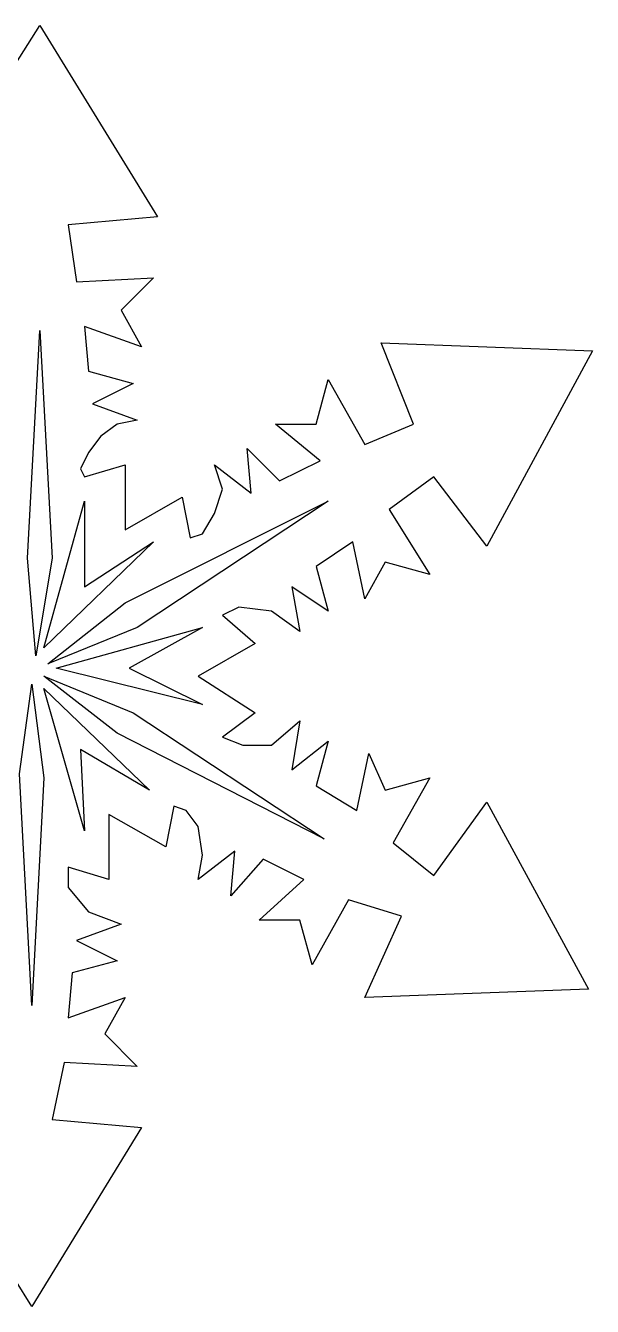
# Model space of a CAD drawing. Extents: x -95 to 513, y -317 to 40.
# Drawn here: x 131.5 to 164.3, y -54.2 to 19.8 of the extents above; entities that cross this region are included whole.
import ezdxf

# ---------------------------------------------------------------- set-up
doc = ezdxf.new("R2010")
doc.units = 0
doc.header["$MEASUREMENT"] = 0
doc.layers.get('0').update_dxf_attribs({"linetype": 'CONTINUOUS'})

msp = doc.modelspace()

# ---------------------------------------------------------------- linework, layer by layer
at = {"color": 4}
for p, q in [((125.762885, 9.483278), (132.340526, 19.819578)), ((132.340526, 19.819578), (139.153087, 8.778536)), ((139.153087, 8.778536), (133.984937, 8.308698)), ((133.984937, 8.308698), (134.454774, 5.019878)), ((134.454774, 5.019878), (138.918175, 5.254797)), ((138.918175, 5.254797), (137.038846, 3.375467)), ((137.038846, 3.375467), (138.213426, 1.261227)), ((138.213426, 1.261227), (134.924605, 2.435806)), ((134.924605, 2.435806), (135.159516, -0.148272)), ((153.952794, -3.202181), (152.073465, 1.496138)), ((152.073465, 1.496138), (164.289094, 1.026308)), ((164.289094, 1.026308), (158.181276, -10.249653)), ((135.159516, -0.148272), (137.743595, -0.853021)), ((148.314806, -3.202181), (149.019556, -0.618103)), ((149.019556, -0.618103), (151.133804, -4.376761)), ((137.743595, -0.853021), (135.394435, -2.027601)), ((135.394435, -2.027601), (137.978507, -2.967262)), ((136.803927, -3.202181), (135.864266, -3.906923)), ((137.978507, -2.967262), (136.803927, -3.202181)), ((148.549725, -5.316422), (145.965654, -3.202181)), ((145.965654, -3.202181), (148.314806, -3.202181)), ((151.133804, -4.376761), (153.952794, -3.202181)), ((135.864266, -3.906923), (135.159516, -4.846591)), ((135.159516, -4.846591), (134.689686, -5.786252)), ((144.556155, -7.195751), (144.321236, -4.611673)), ((144.321236, -4.611673), (146.200566, -6.491002)), ((134.689686, -5.786252), (134.924605, -6.256083)), ((134.924605, -6.256083), (137.273764, -5.551334)), ((137.273764, -5.551334), (137.273764, -9.309992)), ((142.911745, -6.960832), (142.441914, -5.551334)), ((142.441914, -5.551334), (142.441914, -5.551334)), ((142.441914, -5.551334), (144.556155, -7.195751)), ((146.200566, -6.491002), (148.549725, -5.316422)), ((134.924605, -6.256083), (134.924605, -6.256083)), ((155.127374, -6.256083), (152.543295, -8.135412)), ((158.181276, -10.249653), (155.127374, -6.256083)), ((142.441914, -8.370331), (142.911745, -6.960832)), ((137.273764, -9.309992), (140.562585, -7.430663)), ((140.562585, -7.430663), (141.032416, -9.779823)), ((152.543295, -8.135412), (154.892455, -11.894063)), ((141.737165, -9.544911), (142.441914, -8.370331)), ((141.032416, -9.779823), (141.737165, -9.544911)), ((150.429054, -10.014741), (148.314806, -11.424233)), ((151.133804, -13.303562), (150.429054, -10.014741)), ((148.314806, -11.424233), (149.019556, -14.008311)), ((152.308376, -11.189321), (151.133804, -13.303562)), ((154.892455, -11.894063), (152.308376, -11.189321)), ((149.019556, -14.008311), (146.905315, -12.598813)), ((146.905315, -12.598813), (147.375145, -15.182891)), ((143.851406, -13.773393), (142.911745, -14.243223)), ((145.730735, -14.008311), (143.851406, -13.773393)), ((147.375145, -15.182891), (145.730735, -14.008311)), ((142.911745, -14.243223), (142.911745, -14.243223)), ((142.911745, -14.243223), (144.791074, -15.887641)), ((144.791074, -15.887641), (141.502246, -17.766963)), ((141.502246, -17.766963), (144.791074, -19.881211)), ((144.791074, -19.881211), (142.911745, -21.290702)), ((145.730735, -21.760533), (147.375145, -20.351041)), ((147.375145, -20.351041), (146.905315, -23.170031)), ((147.375145, -20.351041), (147.375145, -20.351041)), ((142.911745, -21.290702), (144.086325, -21.760533)), ((144.086325, -21.760533), (145.730735, -21.760533)), ((146.905315, -23.170031), (149.019556, -21.525621)), ((149.019556, -21.525621), (148.314806, -24.109692)), ((150.663966, -25.519191), (151.368715, -22.230363)), ((151.368715, -22.230363), (152.308376, -24.344611)), ((152.308376, -24.344611), (154.892455, -23.639862)), ((154.892455, -23.639862), (152.778214, -27.39852)), ((148.314806, -24.109692), (150.663966, -25.519191)), ((155.127374, -29.277842), (158.181276, -25.04936)), ((158.181276, -25.04936), (164.054175, -35.855491)), ((139.622924, -27.633432), (136.334096, -25.754103)), ((136.334096, -25.754103), (136.334096, -29.512761)), ((140.092755, -25.284272), (139.622924, -27.633432)), ((140.797497, -25.519191), (140.092755, -25.284272)), ((140.092755, -25.284272), (140.092755, -25.284272)), ((141.502246, -26.458852), (140.797497, -25.519191)), ((141.737165, -28.103262), (141.502246, -26.458852)), ((143.616494, -27.868351), (141.502246, -29.512761)), ((141.502246, -29.512761), (141.737165, -28.103262)), ((143.381575, -30.452422), (143.616494, -27.868351)), ((152.778214, -27.39852), (155.127374, -29.277842)), ((136.334096, -29.512761), (133.984937, -28.808012)), ((133.984937, -28.808012), (133.984937, -29.982591)), ((145.260905, -28.338181), (143.381575, -30.452422)), ((147.610064, -29.512761), (145.260905, -28.338181)), ((145.025986, -31.861921), (147.610064, -29.512761)), ((133.984937, -29.982591), (135.159516, -31.39209)), ((150.194136, -30.687341), (148.079895, -34.445992)), ((153.248045, -31.627002), (150.194136, -30.687341)), ((135.159516, -31.39209), (137.038846, -32.096832)), ((151.133804, -36.325321), (153.248045, -31.627002)), ((137.038846, -32.096832), (134.454774, -33.0365)), ((137.038846, -32.096832), (137.038846, -32.096832)), ((147.375145, -31.861921), (145.025986, -31.861921)), ((148.079895, -34.445992), (147.375145, -31.861921)), ((134.454774, -33.0365), (136.803927, -34.21108)), ((136.803927, -34.21108), (134.219855, -34.915823)), ((134.219855, -34.915823), (133.984937, -37.499901)), ((164.054175, -35.855491), (151.133804, -36.325321)), ((133.984937, -37.499901), (137.273764, -36.325321)), ((137.273764, -36.325321), (136.099185, -38.439562)), ((136.099185, -38.439562), (137.978507, -40.318891)), ((133.750025, -40.083972), (133.045276, -43.3728)), ((137.978507, -40.318891), (133.750025, -40.083972)), ((131.870696, -54.17893), (125.058136, -43.3728)), ((133.045276, -43.3728), (138.213426, -43.842631)), ((138.213426, -43.842631), (131.870696, -54.17893))]:
    msp.add_line(p, q, dxfattribs=at)
at = {"color": 7}
for points in [[(132.340526, 2.200888), (133.045276, -10.954402), (132.105615, -16.592383), (131.635777, -10.954402), (132.340526, 2.200888), (132.340526, 2.200888)], [(132.575445, -16.122552), (134.924605, -7.665582), (134.924605, -12.598813), (138.918175, -10.014741), (132.575445, -16.122552), (132.575445, -16.122552)], [(149.019556, -7.665582), (137.978507, -14.947972), (132.810357, -17.062213), (137.273764, -13.538481), (149.019556, -7.665582), (149.019556, -7.665582)], [(133.280194, -17.297132), (141.737165, -14.947972), (137.508676, -17.297132), (141.737165, -19.411373), (133.280194, -17.297132), (133.280194, -17.297132)], [(131.870696, -36.795152), (131.165946, -23.404943), (131.870696, -18.236793), (132.575445, -23.639862), (131.870696, -36.795152), (131.870696, -36.795152)], [(148.784644, -27.163601), (136.803927, -21.05579), (132.575445, -17.766963), (137.743595, -19.881211), (148.784644, -27.163601), (148.784644, -27.163601)], [(132.575445, -18.471712), (138.683256, -24.344611), (134.689686, -21.995451), (134.924605, -26.693771), (132.575445, -18.471712), (132.575445, -18.471712)]]:
    msp.add_lwpolyline(points, dxfattribs=at)

doc.saveas('drawing.dxf')
